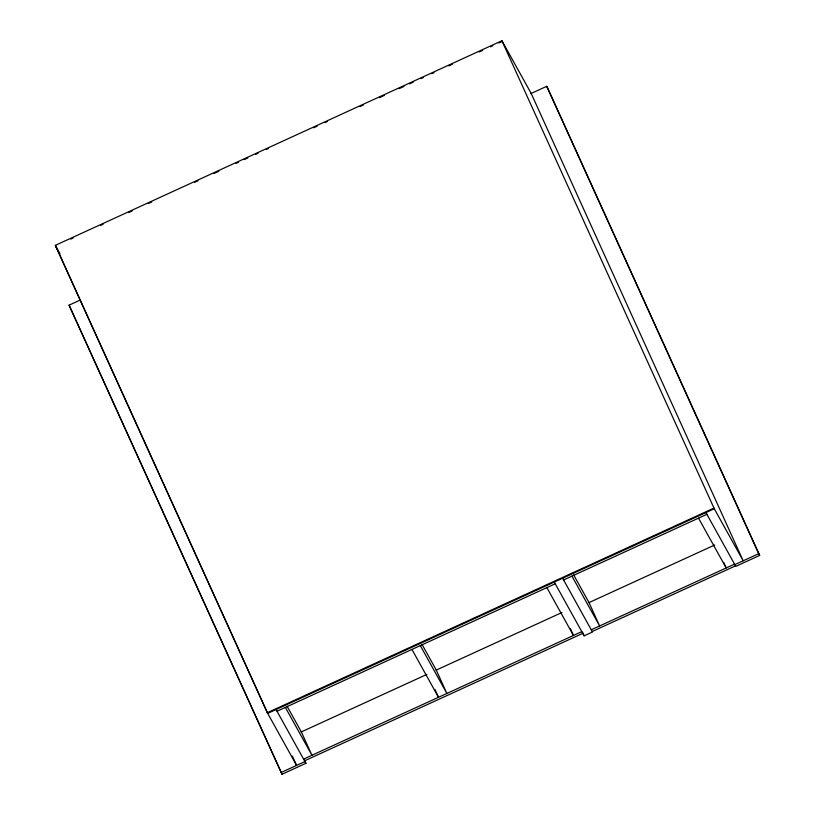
<?xml version="1.0" encoding="UTF-8"?>
<svg xmlns="http://www.w3.org/2000/svg" width="815" height="815" viewBox="0 0 815 815"><rect width="100%" height="100%" fill="white"/><g stroke="black" fill="none" stroke-linecap="round" stroke-linejoin="round"><path stroke-width="1.22" d="M55.328 245.356L501.918 40.75L531.186 93.44L743.188 560.802L713.92 508.112L267.33 712.718L55.328 245.356L59.994 253.75M70.722 239.111L73.044 238.051M100.805 225.327L103.118 224.268M128.689 212.552L132.152 210.963M148.238 203.597L151.712 201.998M194.5 182.397L197.994 180.798M214.121 173.412L218.817 171.262M236.055 163.357L238.489 162.246M244.276 159.597L247.74 158.008M255.686 154.371L257.988 153.312M266.25 149.522L268.563 148.462M313.694 127.792L317.157 126.203M324.951 122.637L327.263 121.578M359.965 106.592L363.439 105.003M379.515 97.637L384.262 95.457M399.156 88.631L403.934 86.451M409.721 83.802L413.185 82.203M421.121 78.576L423.423 77.517M431.706 73.727L434.018 72.667M448.851 65.872L452.315 64.283M479.139 51.997L482.602 50.408M490.447 46.812L492.759 45.752M498.8 42.981L502.274 41.392M304.341 759.835L305.92 763.309L282.031 774.25L69.071 305.156L80.441 299.951M530.789 93.623L546.702 86.329L547.67 88.061L759.672 555.423L735.792 566.364L705.922 512.584M277.008 711.261L555.229 583.795M563.593 579.964L706.88 514.316M301.061 732.033L426.897 674.382M436.137 670.154L561.973 612.503M588.756 602.713L714.704 545.001M303.577 759.101L581.808 631.635M304.545 760.833L582.766 633.367M591.262 629.781L734.549 564.133M281.073 772.518L304.953 761.577M734.824 564.632L758.714 553.691L759.672 555.423M592.22 631.513L735.517 565.865M554.271 582.063L584.141 635.843L592.495 632.012L562.635 578.232M698.526 518.146L726.196 567.963L723.669 562.401M573.648 574.911L589.021 602.591L599.626 625.961L571.947 576.134M546.875 587.625L573.444 635.466L570.418 628.793M422.058 644.492L436.27 670.083L446.875 693.453L420.306 645.612M411.942 649.443L438.511 697.283L434.976 689.49M69.071 305.156L282.031 774.25M287.125 706.32L301.336 731.901L311.941 755.271L285.372 707.43M276.051 709.529L305.92 763.309M267.33 712.718L296.599 765.407L292.402 756.147M546.702 86.329L758.714 553.691M501.918 40.75L714.276 508.754L267.687 713.359L55.685 245.998M582.562 632.369L584.141 635.843"/></g></svg>
